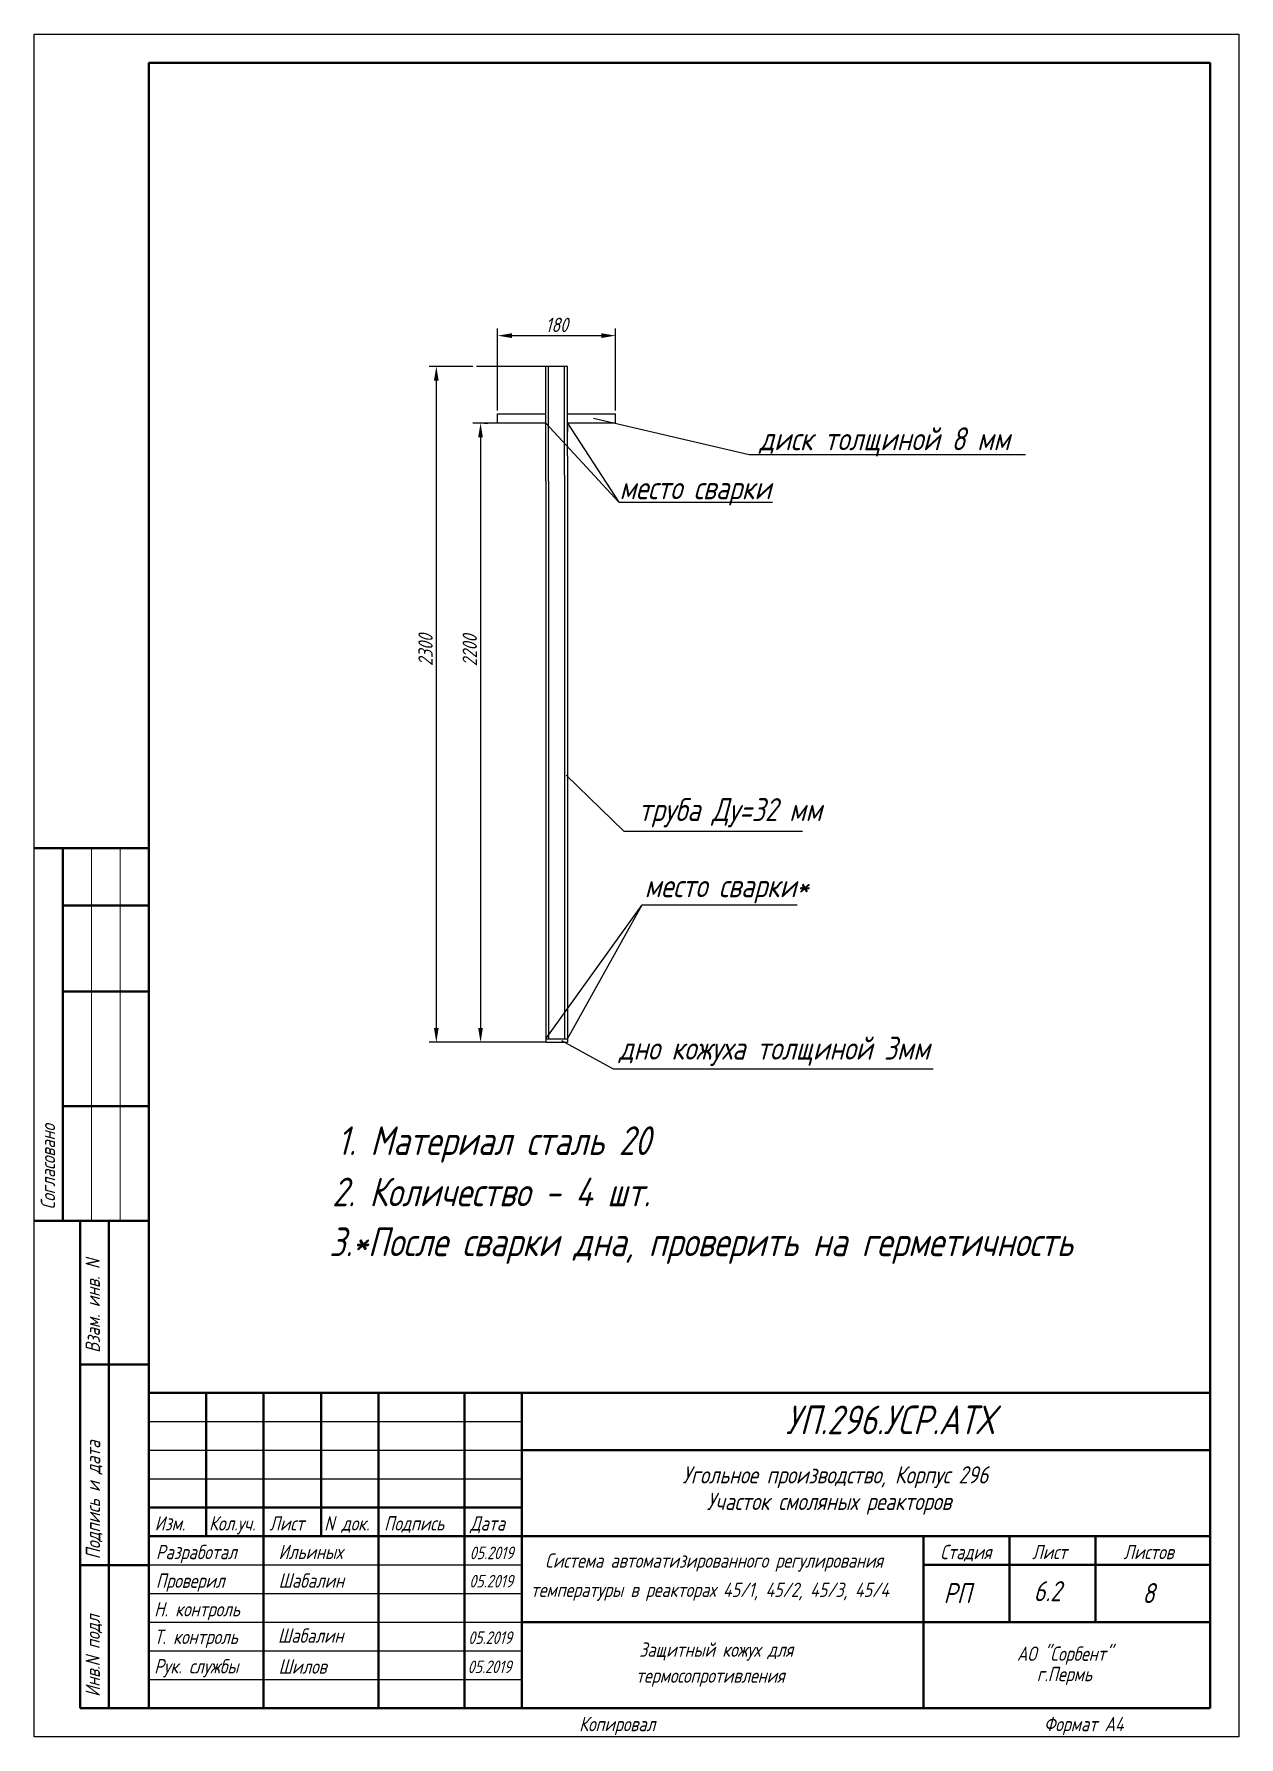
# Model space of a CAD drawing. Header units: millimetres. Extents: x 222 to 432, y 8 to 305.
import ezdxf

# ---------------------------------------------------------------- set-up
doc = ezdxf.new("R2010")
doc.units = ezdxf.units.MM
for name, color, linetype, lineweight in [('MAIN', 7, 'Continuous', 50), ('Основная', 7, 'Continuous', 60), ('Тонкая', 7, 'Continuous', 20)]:
    doc.layers.add(name, color=color, linetype=linetype, lineweight=lineweight)
doc.layers.add('АСУТП', color=7, linetype='Continuous')
doc.styles.add('GOST тип А', font='', dxfattribs={"oblique": 15})
doc.styles.get("Standard").update_dxf_attribs({"font": '', "oblique": 15})
doc.styles.get('GOST тип А').set_extended_font_data('GOST type A')
doc.styles.get('Standard').set_extended_font_data('GOST type A')
doc.dimstyles.new('ISO-25', dxfattribs={"dimtxt": 2.5, "dimasz": 2.5, "dimexe": 1.25, "dimexo": 0.625, "dimtad": 1, "dimtxsty": 'Standard', "dimcen": 2.5, "dimadec": 0, "dimazin": 0, "dimtfac": 1, "dimtmove": 0, "dimatfit": 3, "dimfxl": 1, "dimarcsym": 0})

# ---------------------------------------------------------------- blocks, each defined once
blk = doc.blocks.new('*D59')
at = {"color": 0, "lineweight": -2, "transparency": 16777216}
for p, q in [((298.17, 246.81), (290.54, 246.81)), ((291.79, 244.31), (291.79, 131.43)), ((297.62, 128.93), (290.54, 128.93))]:
    blk.add_line(p, q, dxfattribs=at)
at = {"color": 0, "transparency": 16777216}
for points in [[(291.37, 244.31), (292.2, 244.31), (291.79, 246.81)], [(291.37, 131.43), (292.2, 131.43), (291.79, 128.93)]]:
    blk.add_solid(points, dxfattribs=at)
at = {"layer": 'Defpoints', "color": 0, "transparency": 16777216}
for p in [(298.79, 246.81), (291.79, 128.93), (298.25, 128.93)]:
    blk.add_point(p, dxfattribs=at)
at = {"color": 0, "lineweight": -3, "transparency": 16777216, "insert": (289.91, 197.33), "char_height": 2.5, "attachment_point": 5, "rotation": 90}
blk.add_mtext('2300', dxfattribs=at)
blk = doc.blocks.new('*D60')
at = {"color": 0, "lineweight": -2, "transparency": 16777216}
for p, q in [((300.12, 236.92), (300.75, 236.92)), ((299.5, 234.42), (299.5, 131.43)), ((303.94, 128.93), (298.25, 128.93))]:
    blk.add_line(p, q, dxfattribs=at)
at = {"color": 0, "transparency": 16777216}
for points in [[(299.08, 234.42), (299.91, 234.42), (299.5, 236.92)], [(299.08, 131.43), (299.91, 131.43), (299.5, 128.93)]]:
    blk.add_solid(points, dxfattribs=at)
at = {"layer": 'Defpoints', "color": 0, "transparency": 16777216}
for p in [(299.5, 236.92), (299.5, 128.93), (304.57, 128.93)]:
    blk.add_point(p, dxfattribs=at)
at = {"color": 0, "lineweight": -3, "transparency": 16777216, "insert": (297.62, 197.26), "char_height": 2.5, "attachment_point": 5, "rotation": 90}
blk.add_mtext('2200', dxfattribs=at)
blk = doc.blocks.new('*D61')
at = {"color": 0, "lineweight": -2, "transparency": 16777216}
for p, q in [((302.47, 239.14), (302.47, 253.42)), ((323.03, 239.14), (323.03, 253.42)), ((304.97, 252.17), (320.53, 252.17))]:
    blk.add_line(p, q, dxfattribs=at)
at = {"color": 0, "transparency": 16777216}
for points in [[(304.97, 252.59), (304.97, 251.76), (302.47, 252.17)], [(320.53, 252.59), (320.53, 251.76), (323.03, 252.17)]]:
    blk.add_solid(points, dxfattribs=at)
at = {"layer": 'Defpoints', "color": 0, "transparency": 16777216}
for p in [(323.03, 252.17), (302.47, 238.52), (323.03, 238.52)]:
    blk.add_point(p, dxfattribs=at)
at = {"color": 0, "lineweight": -3, "transparency": 16777216, "insert": (312.79, 254.05), "char_height": 2.5, "attachment_point": 5}
blk.add_mtext('180', dxfattribs=at)

msp = doc.modelspace()

# ---------------------------------------------------------------- linework, layer by layer
at = {"color": 0, "lineweight": -3}
for p, q in [((310.888, 246.813), (298.797, 246.813)), ((310.863, 231.227), (310.888, 246.813)), ((311.363, 231.134), (311.363, 246.813)), ((314.16, 231.134), (314.16, 246.813)), ((314.66, 231.227), (314.641, 246.813)), ((319.164, 237.787), (346.311, 231.438)), ((316.354, 236.917), (314.654, 236.917)), ((314.654, 236.917), (323.588, 223.122)), ((314.655, 236.363), (314.655, 236.269)), ((314.655, 236.269), (314.655, 235.468)), ((310.863, 226.806), (310.863, 231.134)), ((311.363, 226.806), (311.363, 231.134)), ((314.16, 227.81), (314.16, 231.134)), ((314.66, 231.134), (314.66, 129.52)), ((314.66, 231.134), (314.66, 229.655)), ((346.311, 231.438), (394.485, 231.438)), ((314.16, 227.81), (314.16, 226.81)), ((323.588, 223.122), (350.395, 223.122)), ((314.45, 175.528), (324.501, 165.734)), ((324.501, 165.734), (355.615, 165.734)), ((314.66, 129.52), (327.681, 152.89)), ((327.681, 152.89), (354.711, 152.89)), ((310.863, 128.934), (295.908, 128.934))]:
    msp.add_line(p, q, dxfattribs=at)
at = {"color": 7, "lineweight": -3}
for p, q in [((314.641, 246.813), (310.888, 246.813)), ((302.467, 236.917), (302.467, 238.52)), ((302.467, 238.52), (310.863, 238.52)), ((314.651, 238.52), (323.027, 238.52)), ((323.027, 236.917), (323.027, 238.563)), ((302.467, 236.917), (298.145, 236.917)), ((309.14, 236.917), (302.467, 236.917)), ((310.859, 236.917), (309.14, 236.917)), ((310.859, 236.917), (323.588, 223.122)), ((323.027, 236.917), (316.354, 236.917)), ((310.863, 129.516), (327.681, 152.89)), ((310.863, 129.516), (314.66, 129.52)), ((310.863, 129.516), (310.863, 128.934)), ((310.863, 128.934), (314.66, 128.934)), ((313.596, 129.247), (322.615, 124.299)), ((314.66, 129.52), (314.66, 128.934)), ((322.615, 124.299), (378.395, 124.299))]:
    msp.add_line(p, q, dxfattribs=at)
for p, q in [((310.863, 226.806), (310.863, 129.516)), ((311.363, 226.806), (311.363, 129.516)), ((311.363, 226.592), (311.363, 221.845)), ((314.16, 226.81), (314.16, 129.552)), ((314.16, 226.592), (314.16, 221.845)), ((310.863, 221.045), (310.863, 220.245)), ((310.863, 220.245), (310.863, 219.445))]:
    msp.add_line(p, q)
at = {"layer": 'АСУТП'}
for p, q in [((221.688, 7.773), (221.688, 304.773)), ((221.688, 304.773), (431.688, 304.773)), ((431.688, 304.773), (431.688, 7.773)), ((431.688, 7.773), (221.688, 7.773))]:
    msp.add_line(p, q, dxfattribs=at)
at = {"layer": 'АСУТП', "color": 7, "linetype": 'Continuous', "lineweight": -3}
for p, q in [((221.688, 304.773), (246.569, 304.773)), ((221.688, 304.773), (246.569, 304.773)), ((221.688, 304.773), (246.569, 304.773)), ((426.688, 299.773), (241.688, 299.773)), ((241.688, 67.773), (426.688, 67.773))]:
    msp.add_line(p, q, dxfattribs=at)
at = {"layer": 'АСУТП', "color": 7, "linetype": 'Continuous', "lineweight": 40}
for p, q in [((241.688, 299.773), (426.688, 299.773)), ((426.688, 299.773), (426.688, 12.773)), ((221.674, 162.768), (241.674, 162.768)), ((226.674, 162.768), (226.674, 97.768)), ((226.674, 152.768), (241.674, 152.768)), ((226.674, 137.768), (241.674, 137.768)), ((226.674, 117.768), (241.674, 117.768)), ((221.674, 97.768), (241.688, 97.768)), ((229.774, 72.756), (241.674, 72.756)), ((229.774, 37.756), (241.674, 37.756)), ((426.688, 12.773), (241.688, 12.773))]:
    msp.add_line(p, q, dxfattribs=at)
at = {"layer": 'АСУТП', "lineweight": 40}
for p, q in [((241.688, 12.773), (241.688, 299.773)), ((229.688, 97.768), (229.688, 12.773)), ((234.688, 97.768), (234.688, 12.773)), ((241.688, 12.773), (229.688, 12.773))]:
    msp.add_line(p, q, dxfattribs=at)
at = {"layer": 'АСУТП', "color": 7, "linetype": 'Continuous', "lineweight": 30}
msp.add_line((241.688, 299.773), (241.688, 212.773), dxfattribs=at)
at = {"layer": 'АСУТП', "color": 7, "linetype": 'Continuous', "lineweight": 15}
for p, q in [((231.674, 162.768), (231.674, 97.768)), ((236.674, 162.768), (236.674, 97.768))]:
    msp.add_line(p, q, dxfattribs=at)
at = {"layer": 'Основная', "lineweight": 40}
for p, q in [((241.688, 67.773), (426.688, 67.773)), ((241.688, 12.773), (241.688, 67.773)), ((251.688, 42.773), (251.688, 67.773)), ((261.688, 12.773), (261.688, 67.773)), ((271.688, 42.773), (271.688, 67.773)), ((281.688, 12.773), (281.688, 67.773)), ((296.688, 12.773), (296.688, 67.773)), ((306.688, 12.773), (306.688, 67.773)), ((306.688, 57.773), (426.688, 57.773)), ((241.688, 47.773), (306.688, 47.773)), ((241.688, 42.773), (426.688, 42.773)), ((376.688, 42.773), (376.688, 12.773)), ((391.688, 42.773), (391.688, 27.773)), ((406.688, 42.773), (406.688, 27.773)), ((376.688, 37.773), (426.688, 37.773)), ((306.688, 27.773), (426.688, 27.773))]:
    msp.add_line(p, q, dxfattribs=at)
at = {"layer": 'Тонкая', "lineweight": -3}
for p, q in [((241.688, 62.773), (306.688, 62.773)), ((241.688, 57.773), (306.688, 57.773)), ((241.688, 52.773), (306.688, 52.773)), ((241.688, 37.773), (306.688, 37.773)), ((241.688, 32.773), (306.688, 32.773)), ((241.688, 27.773), (306.688, 27.773)), ((241.688, 22.773), (306.688, 22.773)), ((241.688, 17.773), (306.688, 17.773))]:
    msp.add_line(p, q, dxfattribs=at)

# ---------------------------------------------------------------- texts
at = {"color": 0, "linetype": 'Continuous', "style": 'GOST тип А', "oblique": 15}
for p in [(297.607, 38.775), (297.527, 33.84), (297.342, 23.983), (297.25, 18.902)]:
    msp.add_text('05.2019', height=2.2, dxfattribs=at).set_placement(p)
at = {"color": 7, "linetype": 'Continuous', "style": 'GOST тип А', "oblique": 15}
for s, p in [('АО "Сорбент"', (392.986, 21.042)), ('г.Пермь', (396.458, 17.49))]:
    msp.add_text(s, height=2.5, dxfattribs=at).set_placement(p)
at = {"layer": 'MAIN', "lineweight": 15, "style": 'GOST тип А', "oblique": 15}
for s, height, p in [('диск толщиной 8 мм', 4, (348.096, 232.183)), ('место сварки', 4, (323.716, 223.639)), ('труба Ду=32 мм', 4, (327.042, 167.512)), ('место сварки*', 4, (328.103, 154.227)), ('дно кожуха толщиной 3мм', 4, (323.603, 125.9)), ('1. Материал сталь 20', 5, (274.517, 109.269)), ('2. Количество - 4 шт.', 5, (273.621, 100.322)), ('3.*После сварки дна, проверить на герметичность', 5, (273.105, 91.624)), ('Система автоматизированного регулирования', 2.5, (310.759, 37.285)), ('температуры в реакторах 45/1, 45/2, 45/3, 45/4', 2.5, (308.238, 32.187)), ('Защитный кожух для', 2.5, (327.139, 21.746)), ('термосопротивления', 2.5, (326.584, 17.22))]:
    msp.add_text(s, height=height, dxfattribs=at).set_placement(p)
at = {"layer": 'MAIN', "style": 'GOST тип А', "oblique": 15}
msp.add_text('УП.296.УСР.АТХ', height=5, dxfattribs=at).set_placement((352.688, 60.571))
at = {"layer": 'MAIN', "color": 7, "linetype": 'Continuous', "style": 'GOST тип А', "oblique": 15}
for s, p in [('Угольное производство, Корпус 296', (334.687, 51.98)), ('Участок смоляных реакторов', (338.924, 47.345))]:
    msp.add_text(s, height=3, dxfattribs=at).set_placement(p)
at = {"layer": 'MAIN', "lineweight": 40, "style": 'GOST тип А', "oblique": 15}
msp.add_text('Шабалин', height=2.5, dxfattribs=at).set_placement((264.177, 24.191))
at = {"layer": 'АСУТП', "color": 7, "linetype": 'Continuous', "lineweight": 40, "style": 'GOST тип А', "oblique": 15}
for s, p in [('Согласовано', (225.349, 99.768)), ('Взам. инв. N', (233.151, 74.756)), ('Подпись и дата', (233.198, 38.756)), ('Инв.N подл', (233.151, 14.756))]:
    msp.add_text(s, height=2.5, rotation=90, dxfattribs=at).set_placement(p)
at = {"layer": 'АСУТП', "style": 'GOST тип А', "oblique": 15}
for s, p in [('Копировал', (316.688, 8.773)), ('Формат A4', (397.688, 8.773))]:
    msp.add_text(s, height=2.5, dxfattribs=at).set_placement(p)
at = {"layer": 'Тонкая', "style": 'GOST тип А', "oblique": 15}
msp.add_text('Изм.', height=2.5, dxfattribs=at).set_placement((242.688, 43.773))
at = {"layer": 'Тонкая', "lineweight": 40, "style": 'GOST тип А', "oblique": 15}
for s, height, p in [('Кол.уч.', 2.5, (252.166, 43.773)), ('Лист', 2.5, (262.688, 43.773)), ('N док.', 2.5, (272.244, 43.773)), ('Подпись', 2.5, (282.688, 43.773)), ('Дата', 2.5, (297.688, 43.773)), ('Разработал', 2.5, (242.913, 38.773)), ('Ильиных', 2.5, (264.293, 38.8)), ('Стадия', 2.5, (379.624, 38.773)), ('Лист', 2.5, (395.646, 38.773)), ('Листов', 2.5, (411.563, 38.773)), ('Проверил', 2.5, (242.913, 33.773)), ('Шабалин', 2.5, (264.293, 33.8)), ('РП', 3.5, (380.202, 31.106)), ('6.2', 3.5, (395.896, 31.452)), ('8', 3.5, (414.845, 31.106)), ('Н. контроль', 2.5, (242.611, 28.8)), ('Т. контроль', 2.5, (242.611, 23.978)), ('Рук. службы', 2.5, (242.611, 18.854)), ('Шилов', 2.5, (264.293, 18.8))]:
    msp.add_text(s, height=height, dxfattribs=at).set_placement(p)

# ---------------------------------------------------------------- dimensions: what is measured, and where the dimension line sits
at = {"color": 0, "lineweight": -3}
for base, p1, p2, angle, text, picture, middle in [((323.027, 252.175), (302.467, 238.52), (323.027, 238.52), 180, '180', '*D61', (312.794, 252.175)), ((291.787, 128.934), (298.792, 246.813), (298.245, 128.934), 90, '2300', '*D59', (291.787, 197.329)), ((299.495, 128.934), (299.495, 236.917), (304.566, 128.934), 90, '2200', '*D60', (299.495, 197.261))]:
    dim = msp.add_linear_dim(base=base, p1=p1, p2=p2, angle=angle, text=text, dimstyle='ISO-25', dxfattribs=at)
    dim.commit()
    dim.dimension.update_dxf_attribs({"geometry": picture, "text_midpoint": middle, "dimtype": 160})

doc.saveas('drawing.dxf')
